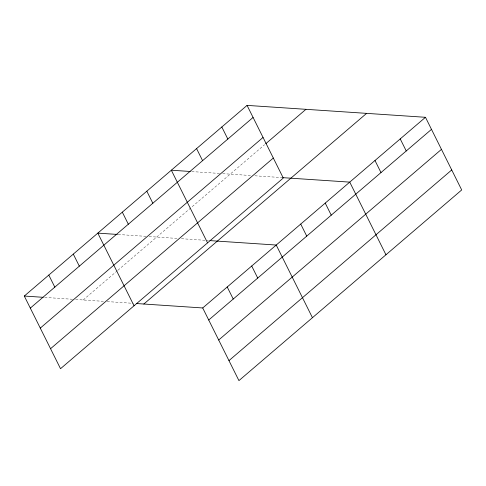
<?xml version="1.0" encoding="UTF-8"?>
<svg xmlns="http://www.w3.org/2000/svg" width="486" height="486" viewBox="0 0 486 486"><rect width="100%" height="100%" fill="white"/><g stroke="black" fill="none" stroke-linecap="round" stroke-linejoin="round"><path stroke-width="0.36" stroke-dasharray="2.43 1.82" d="M83.173 299.977L117.369 270.714M117.934 270.228L264.627 144.676M191.709 171.576L219.636 173.435M222.655 173.642L250.424 175.495M254.913 175.792L281.874 177.59M118.195 234.489L146.122 236.354M149.141 236.554L176.91 238.413M181.4 238.711L208.36 240.509M44.682 297.408L72.608 299.273M75.628 299.473L103.397 301.326M107.139 301.581L133.346 303.331"/><path stroke-width="0.73" d="M247.07 105.389L283.289 178.04L60.525 368.704L24.3 296.047L247.07 105.389L425.475 117.296L461.7 189.953L238.93 380.611L202.711 307.96L136.347 303.525M30.314 308.106L253.078 117.448M40.283 328.105L263.048 137.441M265.775 143.698L305.943 109.32M50.556 348.705L273.32 158.047M143.832 304.029L366.602 113.372M202.711 307.96L425.475 117.296M208.719 320.013L431.489 129.355M218.688 340.012L441.458 149.354M228.961 360.612L451.731 169.954M190.196 171.473L171.327 170.215L207.552 242.866M282.621 177.645L349.738 182.122L385.957 254.773M117.436 234.44L97.814 233.128L134.039 305.785M209.861 240.613L276.224 245.041L312.443 317.692M24.3 296.047L43.169 297.31M400.227 138.905L406.241 150.964M374.985 160.514L380.994 172.573M325.231 203.093L331.239 215.152M300.725 224.07L306.739 236.123M221.823 126.998L227.831 139.057M196.575 148.607L202.583 160.659M251.718 266.012L257.726 278.071M227.211 286.983L233.225 299.042M146.821 191.186L152.835 203.245M122.32 212.157L128.328 224.216M73.307 254.105L79.321 266.158M48.807 275.076L54.815 287.135"/></g></svg>
